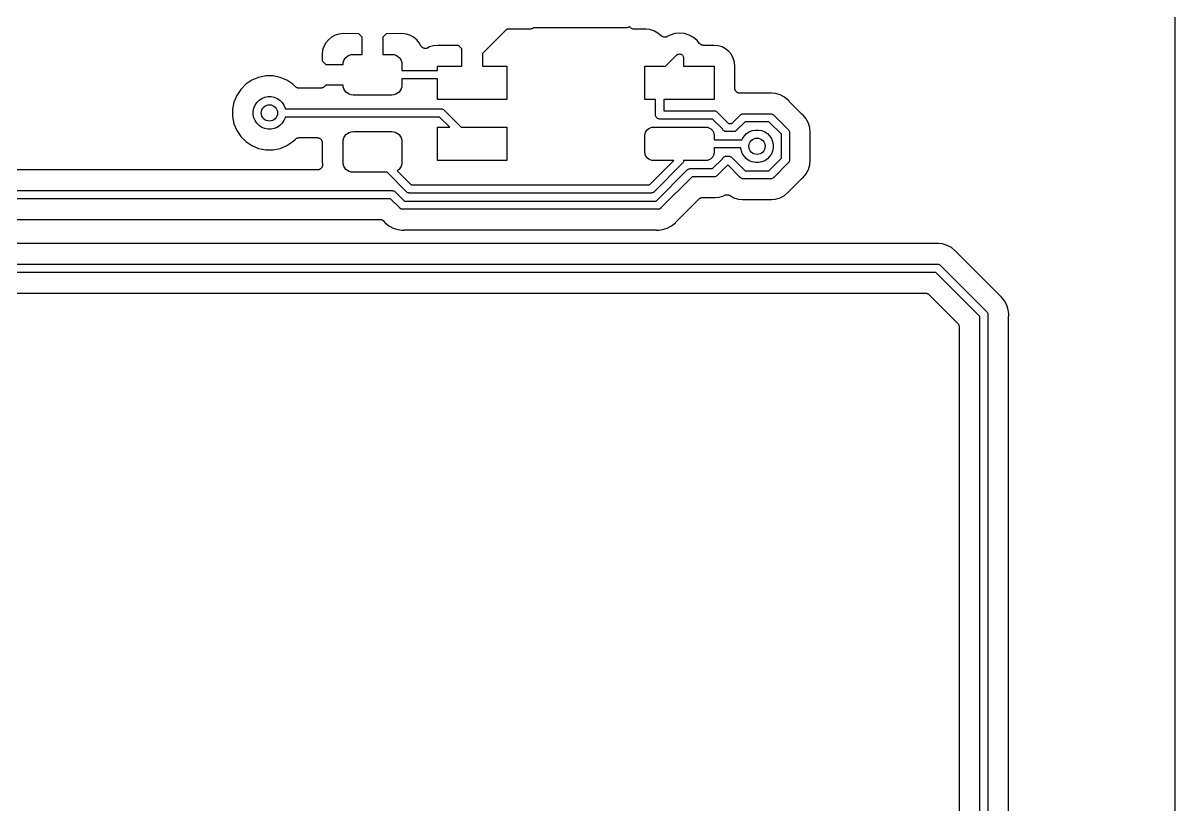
# Model space of a CAD drawing. Extents: x 2.15 to 10.02, y -5.18 to -1.32.
# Drawn here: x 8.903 to 10.018, y -2.747 to -1.99 of the extents above; entities that cross this region are included whole.
import ezdxf

# ---------------------------------------------------------------- set-up
doc = ezdxf.new("R2010")
doc.units = 0
doc.header["$MEASUREMENT"] = 0
doc.layers.add('BLACK', color=7, linetype='CONTINUOUS')

msp = doc.modelspace()

# ---------------------------------------------------------------- linework, layer by layer
at = {"layer": 'BLACK', "linetype": 'CONTINUOUS'}
for p, q in [((10.0184, -1.52349), (10.0184, -4.97651)), ((9.37153, -1.99565), (9.34799, -2.01919)), ((9.37231, -1.99572), (9.37153, -1.99565)), ((9.37252, -1.99572), (9.37231, -1.99572)), ((9.37273, -1.99575), (9.37252, -1.99572)), ((9.3728, -1.99575), (9.37273, -1.99575)), ((9.39381, -1.99575), (9.3728, -1.99575)), ((9.39429, -1.9957), (9.39381, -1.99575)), ((9.39477, -1.99566), (9.39429, -1.9957)), ((9.39478, -1.99565), (9.39477, -1.99565)), ((9.39477, -1.99565), (9.39477, -1.99566)), ((9.39524, -1.99551), (9.39478, -1.99565)), ((9.3957, -1.99538), (9.39524, -1.99551)), ((9.39571, -1.99537), (9.3957, -1.99538)), ((9.39572, -1.99537), (9.39571, -1.99537)), ((9.39614, -1.99514), (9.39572, -1.99537)), ((9.39657, -1.99492), (9.39614, -1.99514)), ((9.39658, -1.99491), (9.39657, -1.99492)), ((9.39657, -1.99492), (9.39657, -1.99492)), ((9.39696, -1.9946), (9.39658, -1.99491)), ((9.39732, -1.99431), (9.39696, -1.9946)), ((9.39733, -1.9943), (9.39732, -1.99431)), ((9.39737, -1.99425), (9.39733, -1.9943)), ((9.39733, -1.9943), (9.39733, -1.9943)), ((9.48745, -1.99425), (9.39737, -1.99425)), ((9.48764, -1.99427), (9.48745, -1.99425)), ((9.48783, -1.99425), (9.48764, -1.99427)), ((9.48841, -1.99419), (9.48783, -1.99425)), ((9.48783, -1.99425), (9.48783, -1.99425)), ((9.48915, -1.99397), (9.48841, -1.99419)), ((9.48984, -1.9936), (9.48915, -1.99397)), ((9.49041, -1.99314), (9.48984, -1.9936)), ((9.49059, -1.99349), (9.49041, -1.99314)), ((9.4906, -1.9935), (9.49059, -1.99349)), ((9.49059, -1.99349), (9.49059, -1.99349)), ((9.4909, -1.99387), (9.4906, -1.9935)), ((9.4912, -1.99425), (9.4909, -1.99387)), ((9.49121, -1.99425), (9.4912, -1.99425)), ((9.49121, -1.99426), (9.49121, -1.99425)), ((9.49157, -1.99456), (9.49121, -1.99426)), ((9.49195, -1.99487), (9.49157, -1.99456)), ((9.49195, -1.99488), (9.49195, -1.99487)), ((9.49196, -1.99488), (9.49195, -1.99488)), ((9.49238, -1.99511), (9.49196, -1.99488)), ((9.4928, -1.99534), (9.49238, -1.99511)), ((9.49281, -1.99535), (9.4928, -1.99534)), ((9.49327, -1.99549), (9.49281, -1.99535)), ((9.49281, -1.99535), (9.49281, -1.99535)), ((9.49373, -1.99564), (9.49327, -1.99549)), ((9.49374, -1.99564), (9.49373, -1.99564)), ((9.49375, -1.99564), (9.49374, -1.99564)), ((9.49422, -1.99569), (9.49375, -1.99564)), ((9.4947, -1.99575), (9.49422, -1.99569)), ((9.49471, -1.99575), (9.4947, -1.99575)), ((9.49472, -1.99575), (9.49471, -1.99575)), ((9.49477, -1.99575), (9.49472, -1.99575)), ((9.49472, -1.99575), (9.49472, -1.99575)), ((9.50397, -1.99575), (9.49477, -1.99575)), ((9.50418, -1.99573), (9.50397, -1.99575)), ((9.50439, -1.99573), (9.50418, -1.99573)), ((9.50446, -1.99572), (9.50439, -1.99573)), ((9.50531, -1.99564), (9.50446, -1.99572)), ((9.50617, -1.99572), (9.50531, -1.99564)), ((9.5097, -1.99607), (9.50617, -1.99572)), ((9.51391, -1.99735), (9.5097, -1.99607)), ((9.19878, -2.00587), (9.19628, -2.00891)), ((9.20183, -2.00337), (9.19878, -2.00587)), ((9.2053, -2.00151), (9.20183, -2.00337)), ((9.20907, -2.00037), (9.2053, -2.00151)), ((9.21322, -1.99996), (9.20907, -2.00037)), ((9.2282, -2.00006), (9.21322, -1.99996)), ((9.23154, -2.0034), (9.2282, -2.00006)), ((9.23154, -2.02008), (9.23154, -2.0034)), ((9.25487, -2.00006), (9.25154, -2.0034)), ((9.25154, -2.0034), (9.25154, -2.02008)), ((9.26985, -1.99996), (9.25487, -2.00006)), ((9.274, -2.00037), (9.26985, -1.99996)), ((9.27777, -2.00151), (9.274, -2.00037)), ((9.28124, -2.00337), (9.27777, -2.00151)), ((9.28429, -2.00587), (9.28124, -2.00337)), ((9.28679, -2.00891), (9.28429, -2.00587)), ((9.5178, -1.99943), (9.51391, -1.99735)), ((9.52132, -2.00231), (9.5178, -1.99943)), ((9.5217, -2.00257), (9.52132, -2.00231)), ((9.52209, -2.00284), (9.5217, -2.00257)), ((9.52211, -2.00284), (9.52209, -2.00284)), ((9.52213, -2.00286), (9.52211, -2.00284)), ((9.52256, -2.00304), (9.52213, -2.00286)), ((9.52299, -2.00322), (9.52256, -2.00304)), ((9.52301, -2.00322), (9.52299, -2.00322)), ((9.52303, -2.00323), (9.52301, -2.00322)), ((9.52349, -2.00332), (9.52303, -2.00323)), ((9.52394, -2.00342), (9.52349, -2.00332)), ((9.52396, -2.00342), (9.52394, -2.00342)), ((9.52399, -2.00342), (9.52396, -2.00342)), ((9.52445, -2.00343), (9.52399, -2.00342)), ((9.52492, -2.00343), (9.52445, -2.00343)), ((9.52494, -2.00343), (9.52492, -2.00343)), ((9.52496, -2.00343), (9.52494, -2.00343)), ((9.52542, -2.00334), (9.52496, -2.00343)), ((9.52588, -2.00325), (9.52542, -2.00334)), ((9.5259, -2.00324), (9.52588, -2.00325)), ((9.52592, -2.00324), (9.5259, -2.00324)), ((9.52635, -2.00306), (9.52592, -2.00324)), ((9.52678, -2.00289), (9.52635, -2.00306)), ((9.52682, -2.00287), (9.52678, -2.00289)), ((9.52685, -2.00286), (9.52682, -2.00287)), ((9.52682, -2.00287), (9.52682, -2.00287)), ((9.52682, -2.00287), (9.52682, -2.00287)), ((9.52957, -2.0014), (9.52685, -2.00286)), ((9.53409, -2.00003), (9.52957, -2.0014)), ((9.53878, -1.99957), (9.53409, -2.00003)), ((9.54347, -2.00003), (9.53878, -1.99957)), ((9.54798, -2.0014), (9.54347, -2.00003)), ((9.55214, -2.00362), (9.54798, -2.0014)), ((9.55579, -2.00661), (9.55214, -2.00362)), ((9.55819, -2.00955), (9.55579, -2.00661)), ((9.19328, -2.01616), (9.19287, -2.02029)), ((9.19443, -2.01239), (9.19328, -2.01616)), ((9.19628, -2.00891), (9.19443, -2.01239)), ((9.28833, -2.0118), (9.28679, -2.00891)), ((9.2886, -2.0122), (9.28833, -2.0118)), ((9.28885, -2.01259), (9.2886, -2.0122)), ((9.28887, -2.0126), (9.28885, -2.01259)), ((9.28888, -2.01262), (9.28887, -2.0126)), ((9.28921, -2.01295), (9.28888, -2.01262)), ((9.28954, -2.01328), (9.28921, -2.01295)), ((9.28955, -2.01329), (9.28954, -2.01328)), ((9.28956, -2.01331), (9.28955, -2.01329)), ((9.28996, -2.01357), (9.28956, -2.01331)), ((9.29034, -2.01383), (9.28996, -2.01357)), ((9.29036, -2.01384), (9.29034, -2.01383)), ((9.29037, -2.01385), (9.29036, -2.01384)), ((9.29081, -2.01403), (9.29037, -2.01385)), ((9.29124, -2.01422), (9.29081, -2.01403)), ((9.29126, -2.01422), (9.29124, -2.01422)), ((9.29128, -2.01423), (9.29126, -2.01422)), ((9.29173, -2.01432), (9.29128, -2.01423)), ((9.2922, -2.01442), (9.29173, -2.01432)), ((9.29221, -2.01442), (9.2922, -2.01442)), ((9.29223, -2.01442), (9.29221, -2.01442)), ((9.2927, -2.01442), (9.29223, -2.01442)), ((9.29317, -2.01443), (9.2927, -2.01442)), ((9.29319, -2.01443), (9.29317, -2.01443)), ((9.29321, -2.01443), (9.29319, -2.01443)), ((9.29367, -2.01434), (9.29321, -2.01443)), ((9.29413, -2.01425), (9.29367, -2.01434)), ((9.29415, -2.01424), (9.29413, -2.01425)), ((9.29417, -2.01424), (9.29415, -2.01424)), ((9.2946, -2.01406), (9.29417, -2.01424)), ((9.29504, -2.01389), (9.2946, -2.01406)), ((9.29507, -2.01387), (9.29504, -2.01389)), ((9.2951, -2.01386), (9.29507, -2.01387)), ((9.29507, -2.01387), (9.29507, -2.01387)), ((9.29507, -2.01387), (9.29507, -2.01387)), ((9.29684, -2.01293), (9.2951, -2.01386)), ((9.30061, -2.01179), (9.29684, -2.01293)), ((9.30476, -2.01138), (9.30061, -2.01179)), ((9.32466, -2.01148), (9.30476, -2.01138)), ((9.32799, -2.01482), (9.32466, -2.01148)), ((9.32799, -2.0315), (9.32799, -2.01482)), ((9.55835, -2.0097), (9.55819, -2.00955)), ((9.55849, -2.00987), (9.55835, -2.0097)), ((9.55869, -2.01005), (9.55849, -2.00987)), ((9.55888, -2.01024), (9.55869, -2.01005)), ((9.55907, -2.01036), (9.55888, -2.01024)), ((9.55923, -2.0105), (9.55907, -2.01036)), ((9.55947, -2.01063), (9.55923, -2.0105)), ((9.55969, -2.01078), (9.55947, -2.01063)), ((9.5599, -2.01086), (9.55969, -2.01078)), ((9.56009, -2.01097), (9.5599, -2.01086)), ((9.56035, -2.01105), (9.56009, -2.01097)), ((9.5606, -2.01116), (9.56035, -2.01105)), ((9.56081, -2.0112), (9.5606, -2.01116)), ((9.56102, -2.01127), (9.56081, -2.0112)), ((9.56129, -2.0113), (9.56102, -2.01127)), ((9.56155, -2.01135), (9.56129, -2.0113)), ((9.56177, -2.01135), (9.56155, -2.01135)), ((9.56199, -2.01137), (9.56177, -2.01135)), ((9.56206, -2.01138), (9.56199, -2.01137)), ((9.572, -2.01138), (9.56206, -2.01138)), ((9.57616, -2.01179), (9.572, -2.01138)), ((9.57993, -2.01293), (9.57616, -2.01179)), ((9.58341, -2.01479), (9.57993, -2.01293)), ((9.58645, -2.01729), (9.58341, -2.01479)), ((9.58895, -2.02033), (9.58645, -2.01729)), ((9.19287, -2.02029), (9.19296, -2.02641)), ((9.19296, -2.02641), (9.19631, -2.02976)), ((9.21301, -2.02976), (9.21318, -2.028)), ((9.21318, -2.028), (9.21374, -2.02615)), ((9.21374, -2.02615), (9.21465, -2.02445)), ((9.21465, -2.02445), (9.21587, -2.02296)), ((9.21587, -2.02296), (9.21737, -2.02174)), ((9.21737, -2.02174), (9.21907, -2.02083)), ((9.21907, -2.02083), (9.22091, -2.02027)), ((9.22091, -2.02027), (9.22283, -2.02008)), ((9.22283, -2.02008), (9.23154, -2.02008)), ((9.25154, -2.02008), (9.26024, -2.02008)), ((9.26024, -2.02008), (9.26216, -2.02027)), ((9.26216, -2.02027), (9.264, -2.02083)), ((9.264, -2.02083), (9.2657, -2.02174)), ((9.2657, -2.02174), (9.2672, -2.02296)), ((9.2672, -2.02296), (9.26842, -2.02445)), ((9.26842, -2.02445), (9.26933, -2.02615)), ((9.26933, -2.02615), (9.26989, -2.028)), ((9.26989, -2.028), (9.27008, -2.02992)), ((9.34799, -2.01919), (9.34799, -2.0315)), ((9.52534, -2.0315), (9.53586, -2.02097)), ((9.53586, -2.02097), (9.53598, -2.02082)), ((9.53598, -2.02082), (9.53613, -2.0207)), ((9.53613, -2.0207), (9.53658, -2.02033)), ((9.53613, -2.0207), (9.53613, -2.0207)), ((9.53658, -2.02033), (9.53727, -2.01997)), ((9.53727, -2.01997), (9.53801, -2.01974)), ((9.53801, -2.01974), (9.53878, -2.01967)), ((9.53878, -2.01967), (9.53955, -2.01974)), ((9.53955, -2.01974), (9.54016, -2.01993)), ((9.54016, -2.01993), (9.54029, -2.01997)), ((9.54029, -2.01997), (9.54098, -2.02033)), ((9.54098, -2.02033), (9.54158, -2.02082)), ((9.54158, -2.02082), (9.54207, -2.02142)), ((9.54207, -2.02142), (9.54237, -2.02199)), ((9.54237, -2.02199), (9.54243, -2.02211)), ((9.54243, -2.02211), (9.54266, -2.02285)), ((9.54266, -2.02285), (9.54274, -2.02362)), ((9.54274, -2.02362), (9.54272, -2.02382)), ((9.54272, -2.02382), (9.54272, -2.0315)), ((9.59081, -2.02381), (9.58895, -2.02033)), ((9.59195, -2.02758), (9.59081, -2.02381)), ((9.59237, -2.03174), (9.59195, -2.02758)), ((9.19631, -2.02976), (9.21301, -2.02976)), ((9.27008, -2.02992), (9.27008, -2.03583)), ((9.27008, -2.03583), (9.30453, -2.03583)), ((9.30453, -2.03583), (9.30453, -2.0315)), ((9.30453, -2.0315), (9.32799, -2.0315)), ((9.34799, -2.0315), (9.37146, -2.0315)), ((9.37146, -2.0315), (9.37146, -2.06378)), ((9.50531, -2.06378), (9.50531, -2.0315)), ((9.50531, -2.0315), (9.52534, -2.0315)), ((9.54272, -2.0315), (9.57224, -2.0315)), ((9.57224, -2.0315), (9.57224, -2.06378)), ((9.59237, -2.05273), (9.59237, -2.03174)), ((9.11894, -2.049), (9.11397, -2.05398)), ((9.1248, -2.04509), (9.11894, -2.049)), ((9.13131, -2.0424), (9.1248, -2.04509)), ((9.13821, -2.04102), (9.13131, -2.0424)), ((9.14525, -2.04102), (9.13821, -2.04102)), ((9.15216, -2.0424), (9.14525, -2.04102)), ((9.15867, -2.04509), (9.15216, -2.0424)), ((9.16452, -2.049), (9.15867, -2.04509)), ((9.16689, -2.05137), (9.16452, -2.049)), ((9.16724, -2.05166), (9.16689, -2.05137)), ((9.1676, -2.05196), (9.16724, -2.05166)), ((9.1943, -2.05171), (9.19394, -2.052)), ((9.19466, -2.05142), (9.1943, -2.05171)), ((9.19469, -2.05138), (9.19466, -2.05142)), ((9.19471, -2.05137), (9.19469, -2.05138)), ((9.19469, -2.05138), (9.19469, -2.05138)), ((9.19469, -2.05138), (9.19469, -2.05138)), ((9.19631, -2.04976), (9.19471, -2.05137)), ((9.21301, -2.04976), (9.19631, -2.04976)), ((9.21318, -2.05153), (9.21301, -2.04976)), ((9.21374, -2.05337), (9.21318, -2.05153)), ((9.26989, -2.05153), (9.26933, -2.05337)), ((9.27008, -2.04961), (9.26989, -2.05153)), ((9.30453, -2.0437), (9.27008, -2.0437)), ((9.27008, -2.0437), (9.27008, -2.04961)), ((9.30453, -2.06378), (9.30453, -2.0437)), ((9.11005, -2.05984), (9.10736, -2.06634)), ((9.11397, -2.05398), (9.11005, -2.05984)), ((9.13169, -2.06454), (9.13427, -2.06282)), ((9.13427, -2.06282), (9.13714, -2.06163)), ((9.13714, -2.06163), (9.14018, -2.06102)), ((9.14018, -2.06102), (9.14328, -2.06102)), ((9.14328, -2.06102), (9.14633, -2.06163)), ((9.14633, -2.06163), (9.14919, -2.06282)), ((9.14919, -2.06282), (9.15177, -2.06454)), ((9.16762, -2.05197), (9.1676, -2.05196)), ((9.16764, -2.05199), (9.16762, -2.05197)), ((9.16805, -2.05221), (9.16764, -2.05199)), ((9.16845, -2.05243), (9.16805, -2.05221)), ((9.16848, -2.05244), (9.16845, -2.05243)), ((9.1685, -2.05245), (9.16848, -2.05244)), ((9.16894, -2.05259), (9.1685, -2.05245)), ((9.16938, -2.05273), (9.16894, -2.05259)), ((9.16941, -2.05273), (9.16938, -2.05273)), ((9.16943, -2.05274), (9.16941, -2.05273)), ((9.16989, -2.05278), (9.16943, -2.05274)), ((9.17035, -2.05283), (9.16989, -2.05278)), ((9.1704, -2.05283), (9.17035, -2.05283)), ((9.17041, -2.05283), (9.1704, -2.05283)), ((9.1704, -2.05283), (9.1704, -2.05283)), ((9.17042, -2.05283), (9.17041, -2.05283)), ((9.19117, -2.05283), (9.17042, -2.05283)), ((9.19163, -2.05279), (9.19117, -2.05283)), ((9.19209, -2.05275), (9.19163, -2.05279)), ((9.19212, -2.05274), (9.19209, -2.05275)), ((9.19214, -2.05274), (9.19212, -2.05274)), ((9.19258, -2.05261), (9.19214, -2.05274)), ((9.19303, -2.05248), (9.19258, -2.05261)), ((9.19305, -2.05246), (9.19303, -2.05248)), ((9.19308, -2.05246), (9.19305, -2.05246)), ((9.19348, -2.05224), (9.19308, -2.05246)), ((9.19389, -2.05203), (9.19348, -2.05224)), ((9.19391, -2.05201), (9.19389, -2.05203)), ((9.19394, -2.052), (9.19391, -2.05201)), ((9.21465, -2.05507), (9.21374, -2.05337)), ((9.21587, -2.05657), (9.21465, -2.05507)), ((9.21737, -2.05779), (9.21587, -2.05657)), ((9.21907, -2.0587), (9.21737, -2.05779)), ((9.22091, -2.05926), (9.21907, -2.0587)), ((9.22283, -2.05945), (9.22091, -2.05926)), ((9.26024, -2.05945), (9.22283, -2.05945)), ((9.26216, -2.05926), (9.26024, -2.05945)), ((9.264, -2.0587), (9.26216, -2.05926)), ((9.2657, -2.05779), (9.264, -2.0587)), ((9.2672, -2.05657), (9.2657, -2.05779)), ((9.26842, -2.05507), (9.2672, -2.05657)), ((9.26933, -2.05337), (9.26842, -2.05507)), ((9.59239, -2.05296), (9.59237, -2.05273)), ((9.59239, -2.05319), (9.59239, -2.05296)), ((9.59243, -2.05344), (9.59239, -2.05319)), ((9.59246, -2.0537), (9.59243, -2.05344)), ((9.59253, -2.05392), (9.59246, -2.0537)), ((9.59257, -2.05415), (9.59253, -2.05392)), ((9.59267, -2.05439), (9.59257, -2.05415)), ((9.59274, -2.05464), (9.59267, -2.05439)), ((9.59285, -2.05484), (9.59274, -2.05464)), ((9.59294, -2.05505), (9.59285, -2.05484)), ((9.59308, -2.05527), (9.59294, -2.05505)), ((9.5932, -2.0555), (9.59308, -2.05527)), ((9.59334, -2.05568), (9.5932, -2.0555)), ((9.59347, -2.05587), (9.59334, -2.05568)), ((9.59365, -2.05605), (9.59347, -2.05587)), ((9.59382, -2.05626), (9.59365, -2.05605)), ((9.59399, -2.0564), (9.59382, -2.05626)), ((9.59415, -2.05656), (9.59399, -2.0564)), ((9.59437, -2.05671), (9.59415, -2.05656)), ((9.59457, -2.05688), (9.59437, -2.05671)), ((9.59477, -2.05699), (9.59457, -2.05688)), ((9.59496, -2.05712), (9.59477, -2.05699)), ((9.5952, -2.05722), (9.59496, -2.05712)), ((9.59543, -2.05734), (9.5952, -2.05722)), ((9.59565, -2.05741), (9.59543, -2.05734)), ((9.59586, -2.0575), (9.59565, -2.05741)), ((9.59611, -2.05755), (9.59586, -2.0575)), ((9.59636, -2.05763), (9.59611, -2.05755)), ((9.59659, -2.05765), (9.59636, -2.05763)), ((9.59681, -2.0577), (9.59659, -2.05765)), ((9.59707, -2.05771), (9.59681, -2.0577)), ((9.59733, -2.05773), (9.59707, -2.05771)), ((9.59756, -2.05771), (9.59733, -2.05773)), ((9.59779, -2.05772), (9.59756, -2.05771)), ((9.59786, -2.05771), (9.59779, -2.05772)), ((9.59962, -2.05753), (9.59786, -2.05771)), ((9.60055, -2.05744), (9.59962, -2.05753)), ((9.59962, -2.05753), (9.59962, -2.05753)), ((9.60148, -2.05753), (9.60055, -2.05744)), ((9.60169, -2.05754), (9.60148, -2.05753)), ((9.6019, -2.05756), (9.60169, -2.05754)), ((9.60197, -2.05756), (9.6019, -2.05756)), ((9.62559, -2.05756), (9.60197, -2.05756)), ((9.6258, -2.05754), (9.62559, -2.05756)), ((9.62601, -2.05754), (9.6258, -2.05754)), ((9.62608, -2.05753), (9.62601, -2.05754)), ((9.62701, -2.05744), (9.62608, -2.05753)), ((9.62794, -2.05753), (9.62701, -2.05744)), ((9.6317, -2.05791), (9.62794, -2.05753)), ((9.62794, -2.05753), (9.62794, -2.05753)), ((9.63621, -2.05927), (9.6317, -2.05791)), ((9.64037, -2.0615), (9.63621, -2.05927)), ((9.64402, -2.06449), (9.64037, -2.0615)), ((9.10736, -2.06634), (9.10598, -2.07325)), ((9.10598, -2.07325), (9.10598, -2.08029)), ((9.12598, -2.07522), (9.12659, -2.07218)), ((9.12659, -2.07218), (9.12778, -2.06931)), ((9.12778, -2.06931), (9.1295, -2.06673)), ((9.1295, -2.06673), (9.13169, -2.06454)), ((9.15177, -2.06454), (9.15396, -2.06673)), ((9.15396, -2.06673), (9.15569, -2.06931)), ((9.15569, -2.06931), (9.15688, -2.07218)), ((9.15688, -2.07218), (9.15701, -2.07283)), ((9.15701, -2.07283), (9.30788, -2.07283)), ((9.37146, -2.06378), (9.30453, -2.06378)), ((9.30788, -2.07283), (9.30807, -2.07282)), ((9.30807, -2.07282), (9.30826, -2.07283)), ((9.30826, -2.07283), (9.30826, -2.07283)), ((9.30826, -2.07283), (9.30884, -2.07289)), ((9.30884, -2.07289), (9.30958, -2.07312)), ((9.30958, -2.07312), (9.31027, -2.07348)), ((9.31027, -2.07348), (9.31087, -2.07397)), ((9.31087, -2.07397), (9.31099, -2.07412)), ((9.31099, -2.07412), (9.32742, -2.09055)), ((9.51555, -2.06378), (9.50531, -2.06378)), ((9.51555, -2.07855), (9.51555, -2.06378)), ((9.57224, -2.06378), (9.52343, -2.06378)), ((9.52343, -2.06378), (9.52343, -2.0748)), ((9.64461, -2.06521), (9.64402, -2.06449)), ((9.64476, -2.06536), (9.64461, -2.06521)), ((9.64489, -2.06553), (9.64476, -2.06536)), ((9.64494, -2.06558), (9.64489, -2.06553)), ((9.65726, -2.0779), (9.64494, -2.06558)), ((9.10598, -2.08029), (9.10736, -2.0872)), ((9.12598, -2.07832), (9.12598, -2.07522)), ((9.12659, -2.08137), (9.12598, -2.07832)), ((9.12778, -2.08423), (9.12659, -2.08137)), ((9.1295, -2.08681), (9.12778, -2.08423)), ((9.15569, -2.08423), (9.15396, -2.08681)), ((9.15688, -2.08137), (9.15569, -2.08423)), ((9.15701, -2.08071), (9.15688, -2.08137)), ((9.30644, -2.08071), (9.15701, -2.08071)), ((9.31628, -2.09055), (9.30644, -2.08071)), ((9.51553, -2.07874), (9.51555, -2.07855)), ((9.51561, -2.07951), (9.51553, -2.07874)), ((9.51583, -2.08025), (9.51561, -2.07951)), ((9.5162, -2.08094), (9.51583, -2.08025)), ((9.51669, -2.08154), (9.5162, -2.08094)), ((9.51729, -2.08203), (9.51669, -2.08154)), ((9.51797, -2.08239), (9.51729, -2.08203)), ((9.51872, -2.08262), (9.51797, -2.08239)), ((9.5193, -2.08268), (9.51872, -2.08262)), ((9.51949, -2.0827), (9.5193, -2.08268)), ((9.51968, -2.08268), (9.51949, -2.0827)), ((9.57078, -2.08268), (9.51968, -2.08268)), ((9.52343, -2.0748), (9.57222, -2.0748)), ((9.58033, -2.09223), (9.57078, -2.08268)), ((9.57222, -2.0748), (9.57241, -2.07478)), ((9.57241, -2.07478), (9.5726, -2.0748)), ((9.5726, -2.0748), (9.5726, -2.0748)), ((9.5726, -2.0748), (9.57318, -2.07486)), ((9.57318, -2.07486), (9.57392, -2.07508)), ((9.57392, -2.07508), (9.57461, -2.07545)), ((9.57461, -2.07545), (9.57521, -2.07594)), ((9.57521, -2.07594), (9.57533, -2.07609)), ((9.57533, -2.07609), (9.58624, -2.08701)), ((9.58947, -2.08701), (9.59763, -2.07885)), ((9.59763, -2.07885), (9.59775, -2.0787)), ((9.59775, -2.0787), (9.59835, -2.07821)), ((9.59835, -2.07821), (9.59904, -2.07784)), ((9.59904, -2.07784), (9.59922, -2.07779)), ((9.59922, -2.07779), (9.59978, -2.07762)), ((9.59978, -2.07762), (9.60055, -2.07754)), ((9.60055, -2.07754), (9.60074, -2.07756)), ((9.60074, -2.07756), (9.62682, -2.07756)), ((9.62682, -2.07756), (9.62701, -2.07754)), ((9.62701, -2.07754), (9.6272, -2.07756)), ((9.6272, -2.07756), (9.6272, -2.07756)), ((9.6272, -2.07756), (9.62778, -2.07762)), ((9.62778, -2.07762), (9.62852, -2.07784)), ((9.62852, -2.07784), (9.62921, -2.07821)), ((9.62921, -2.07821), (9.62981, -2.0787)), ((9.62981, -2.0787), (9.62993, -2.07885)), ((9.62993, -2.07885), (9.64399, -2.09291)), ((9.65742, -2.07803), (9.65726, -2.0779)), ((9.65757, -2.07818), (9.65742, -2.07803)), ((9.65762, -2.07823), (9.65757, -2.07818)), ((9.65835, -2.07882), (9.65762, -2.07823)), ((9.66134, -2.08246), (9.65835, -2.07882)), ((9.66211, -2.0839), (9.66134, -2.08246)), ((9.66356, -2.08662), (9.66211, -2.0839)), ((9.66211, -2.0839), (9.66211, -2.0839)), ((9.10736, -2.0872), (9.11005, -2.0937)), ((9.11005, -2.0937), (9.11397, -2.09956)), ((9.13169, -2.089), (9.1295, -2.08681)), ((9.13427, -2.09073), (9.13169, -2.089)), ((9.13714, -2.09191), (9.13427, -2.09073)), ((9.14018, -2.09252), (9.13714, -2.09191)), ((9.14328, -2.09252), (9.14018, -2.09252)), ((9.14633, -2.09191), (9.14328, -2.09252)), ((9.14919, -2.09073), (9.14633, -2.09191)), ((9.15177, -2.089), (9.14919, -2.09073)), ((9.15396, -2.08681), (9.15177, -2.089)), ((9.21587, -2.09776), (9.21737, -2.09654)), ((9.21737, -2.09654), (9.21907, -2.09563)), ((9.21907, -2.09563), (9.22091, -2.09507)), ((9.22091, -2.09507), (9.22283, -2.09488)), ((9.22283, -2.09488), (9.26024, -2.09488)), ((9.26024, -2.09488), (9.26216, -2.09507)), ((9.26216, -2.09507), (9.264, -2.09563)), ((9.264, -2.09563), (9.2657, -2.09654)), ((9.2657, -2.09654), (9.2672, -2.09776)), ((9.30453, -2.12283), (9.30453, -2.09055)), ((9.30453, -2.09055), (9.31628, -2.09055)), ((9.32742, -2.09055), (9.37146, -2.09055)), ((9.37146, -2.09055), (9.37146, -2.12283)), ((9.50547, -2.09705), (9.50593, -2.09553)), ((9.50593, -2.09553), (9.50668, -2.09414)), ((9.50668, -2.09414), (9.50768, -2.09292)), ((9.50768, -2.09292), (9.5089, -2.09191)), ((9.5089, -2.09191), (9.5103, -2.09117)), ((9.5103, -2.09117), (9.51181, -2.09071)), ((9.51181, -2.09071), (9.51339, -2.09055)), ((9.51339, -2.09055), (9.56417, -2.09055)), ((9.56417, -2.09055), (9.56575, -2.09071)), ((9.56575, -2.09071), (9.56726, -2.09117)), ((9.56726, -2.09117), (9.56866, -2.09191)), ((9.56866, -2.09191), (9.56988, -2.09292)), ((9.56988, -2.09292), (9.57088, -2.09414)), ((9.57088, -2.09414), (9.57163, -2.09553)), ((9.57163, -2.09553), (9.57209, -2.09705)), ((9.5804, -2.09246), (9.58033, -2.09223)), ((9.58077, -2.09314), (9.5804, -2.09246)), ((9.58126, -2.09374), (9.58077, -2.09314)), ((9.58186, -2.09423), (9.58126, -2.09374)), ((9.58254, -2.0946), (9.58186, -2.09423)), ((9.58328, -2.09482), (9.58254, -2.0946)), ((9.58386, -2.09488), (9.58328, -2.09482)), ((9.58406, -2.0949), (9.58386, -2.09488)), ((9.58425, -2.09488), (9.58406, -2.0949)), ((9.59091, -2.09488), (9.58425, -2.09488)), ((9.58624, -2.08701), (9.58947, -2.08701)), ((9.5911, -2.0949), (9.59091, -2.09488)), ((9.5913, -2.09488), (9.5911, -2.0949)), ((9.59187, -2.09482), (9.5913, -2.09488)), ((9.5913, -2.09488), (9.5913, -2.09488)), ((9.59262, -2.0946), (9.59187, -2.09482)), ((9.5933, -2.09423), (9.59262, -2.0946)), ((9.5939, -2.09374), (9.5933, -2.09423)), ((9.59402, -2.09359), (9.5939, -2.09374)), ((9.60218, -2.08543), (9.59402, -2.09359)), ((9.62538, -2.08543), (9.60218, -2.08543)), ((9.60374, -2.09682), (9.60632, -2.0951)), ((9.60632, -2.0951), (9.60919, -2.09391)), ((9.60919, -2.09391), (9.61223, -2.09331)), ((9.61223, -2.09331), (9.61533, -2.09331)), ((9.61533, -2.09331), (9.61837, -2.09391)), ((9.61837, -2.09391), (9.62124, -2.0951)), ((9.62124, -2.0951), (9.62382, -2.09682)), ((9.6374, -2.09746), (9.62538, -2.08543)), ((9.64399, -2.09291), (9.64414, -2.09303)), ((9.64414, -2.09303), (9.64463, -2.09363)), ((9.64463, -2.09363), (9.6449, -2.09414)), ((9.6449, -2.09414), (9.64499, -2.09431)), ((9.64499, -2.09431), (9.64522, -2.09505)), ((9.64522, -2.09505), (9.64522, -2.09505)), ((9.64522, -2.09505), (9.64528, -2.09563)), ((9.64528, -2.09563), (9.64528, -2.09563)), ((9.64528, -2.09563), (9.64529, -2.09583)), ((9.64529, -2.09583), (9.64528, -2.09602)), ((9.64528, -2.09602), (9.64528, -2.12209)), ((9.66493, -2.09113), (9.66356, -2.08662)), ((9.66539, -2.09583), (9.66493, -2.09113)), ((9.6653, -2.09676), (9.66539, -2.09583)), ((9.11397, -2.09956), (9.11894, -2.10454)), ((9.11894, -2.10454), (9.1248, -2.10845)), ((9.15867, -2.10845), (9.16452, -2.10454)), ((9.16452, -2.10454), (9.16689, -2.10217)), ((9.16689, -2.10217), (9.1669, -2.10216)), ((9.1669, -2.10216), (9.16694, -2.10212)), ((9.1669, -2.10216), (9.1669, -2.10216)), ((9.1669, -2.10216), (9.1669, -2.10216)), ((9.16694, -2.10212), (9.1673, -2.10184)), ((9.1673, -2.10184), (9.16765, -2.10154)), ((9.16765, -2.10154), (9.16768, -2.10153)), ((9.16768, -2.10153), (9.1677, -2.10152)), ((9.1677, -2.10152), (9.16811, -2.1013)), ((9.16811, -2.1013), (9.16852, -2.10109)), ((9.16852, -2.10109), (9.16854, -2.10108)), ((9.16854, -2.10108), (9.16856, -2.10107)), ((9.16856, -2.10107), (9.16901, -2.10094)), ((9.16901, -2.10094), (9.16945, -2.1008)), ((9.16945, -2.1008), (9.16948, -2.1008)), ((9.16948, -2.1008), (9.1695, -2.10079)), ((9.1695, -2.10079), (9.16996, -2.10075)), ((9.16996, -2.10075), (9.17042, -2.10071)), ((9.17042, -2.10071), (9.18787, -2.10071)), ((9.18787, -2.10071), (9.1879, -2.10071)), ((9.1879, -2.10071), (9.18791, -2.10071)), ((9.18791, -2.10071), (9.18791, -2.10071)), ((9.18791, -2.10071), (9.18794, -2.10071)), ((9.18794, -2.10071), (9.18841, -2.10076)), ((9.18841, -2.10076), (9.18888, -2.10081)), ((9.18888, -2.10081), (9.18889, -2.10082)), ((9.18889, -2.10082), (9.18891, -2.10082)), ((9.18891, -2.10082), (9.18936, -2.10096)), ((9.18936, -2.10096), (9.18981, -2.1011)), ((9.18981, -2.1011), (9.18982, -2.10111)), ((9.18982, -2.10111), (9.18984, -2.10111)), ((9.18984, -2.10111), (9.19025, -2.10134)), ((9.19025, -2.10134), (9.19067, -2.10156)), ((9.19067, -2.10156), (9.19068, -2.10157)), ((9.19068, -2.10157), (9.1907, -2.10158)), ((9.1907, -2.10158), (9.19106, -2.10188)), ((9.19106, -2.10188), (9.19142, -2.10219)), ((9.19142, -2.10219), (9.19143, -2.1022)), ((9.19143, -2.1022), (9.19144, -2.10221)), ((9.19144, -2.10221), (9.19174, -2.10258)), ((9.19174, -2.10258), (9.19204, -2.10294)), ((9.19204, -2.10294), (9.19204, -2.10296)), ((9.19204, -2.10296), (9.19205, -2.10297)), ((9.19205, -2.10297), (9.19227, -2.10339)), ((9.19227, -2.10339), (9.19249, -2.1038)), ((9.19249, -2.1038), (9.1925, -2.10382)), ((9.1925, -2.10382), (9.19251, -2.10384)), ((9.19251, -2.10384), (9.19264, -2.10429)), ((9.19264, -2.10429), (9.19278, -2.10474)), ((9.19278, -2.10474), (9.19278, -2.10475)), ((9.19278, -2.10475), (9.19278, -2.10477)), ((9.19278, -2.10477), (9.19283, -2.10524)), ((9.19283, -2.10524), (9.19287, -2.10571)), ((9.19287, -2.10571), (9.19287, -2.12416)), ((9.21299, -2.10472), (9.21318, -2.1028)), ((9.21299, -2.12441), (9.21299, -2.10472)), ((9.21318, -2.1028), (9.21374, -2.10096)), ((9.21374, -2.10096), (9.21465, -2.09926)), ((9.21465, -2.09926), (9.21587, -2.09776)), ((9.2672, -2.09776), (9.26842, -2.09926)), ((9.26842, -2.09926), (9.26933, -2.10096)), ((9.26933, -2.10096), (9.26989, -2.1028)), ((9.26989, -2.1028), (9.27008, -2.10472)), ((9.27008, -2.10472), (9.27008, -2.12441)), ((9.50531, -2.09862), (9.50547, -2.09705)), ((9.50531, -2.11476), (9.50531, -2.09862)), ((9.57209, -2.09705), (9.57224, -2.09862)), ((9.57224, -2.09862), (9.57224, -2.10276)), ((9.57224, -2.10276), (9.59934, -2.10276)), ((9.59934, -2.10276), (9.59982, -2.1016)), ((9.59982, -2.1016), (9.60155, -2.09902)), ((9.60155, -2.09902), (9.60374, -2.09682)), ((9.62382, -2.09682), (9.62601, -2.09902)), ((9.62601, -2.09902), (9.62774, -2.1016)), ((9.62774, -2.1016), (9.62892, -2.10446)), ((9.62892, -2.10446), (9.62953, -2.1075)), ((9.62953, -2.1075), (9.62953, -2.11061)), ((9.6374, -2.12065), (9.6374, -2.09746)), ((9.66528, -2.09718), (9.6653, -2.09697)), ((9.66528, -2.09725), (9.66528, -2.09718)), ((9.66528, -2.12086), (9.66528, -2.09725)), ((9.6653, -2.09697), (9.6653, -2.09676)), ((9.1248, -2.10845), (9.13131, -2.11115)), ((9.13131, -2.11115), (9.13821, -2.11252)), ((9.13821, -2.11252), (9.14525, -2.11252)), ((9.14525, -2.11252), (9.15216, -2.11115)), ((9.15216, -2.11115), (9.15867, -2.10845)), ((9.50547, -2.11634), (9.50531, -2.11476)), ((9.50593, -2.11785), (9.50547, -2.11634)), ((9.50668, -2.11925), (9.50593, -2.11785)), ((9.57163, -2.11785), (9.57088, -2.11925)), ((9.57209, -2.11634), (9.57163, -2.11785)), ((9.57224, -2.11476), (9.57209, -2.11634)), ((9.59804, -2.11063), (9.57224, -2.11063)), ((9.57224, -2.11063), (9.57224, -2.11476)), ((9.58186, -2.11915), (9.58254, -2.11879)), ((9.58254, -2.11879), (9.58328, -2.11856)), ((9.58328, -2.11856), (9.58386, -2.1185)), ((9.58386, -2.1185), (9.58406, -2.11849)), ((9.58406, -2.11849), (9.58425, -2.1185)), ((9.58425, -2.1185), (9.58619, -2.1185)), ((9.58619, -2.1185), (9.58638, -2.11849)), ((9.58638, -2.11849), (9.58657, -2.1185)), ((9.58657, -2.1185), (9.58657, -2.1185)), ((9.58657, -2.1185), (9.58715, -2.11856)), ((9.58715, -2.11856), (9.58789, -2.11879)), ((9.58789, -2.11879), (9.58858, -2.11915)), ((9.59864, -2.11365), (9.59804, -2.11063)), ((9.59982, -2.11651), (9.59864, -2.11365)), ((9.60155, -2.11909), (9.59982, -2.11651)), ((9.62774, -2.11651), (9.62601, -2.11909)), ((9.62892, -2.11365), (9.62774, -2.11651)), ((9.62953, -2.11061), (9.62892, -2.11365)), ((9.1921, -2.12997), (9.19195, -2.13018)), ((9.19227, -2.12976), (9.1921, -2.12997)), ((9.19238, -2.12956), (9.19227, -2.12976)), ((9.19251, -2.12938), (9.19238, -2.12956)), ((9.19261, -2.12914), (9.19251, -2.12938)), ((9.19273, -2.12891), (9.19261, -2.12914)), ((9.1928, -2.12869), (9.19273, -2.12891)), ((9.19289, -2.12848), (9.1928, -2.12869)), ((9.19287, -2.12416), (9.1931, -2.12648)), ((9.19294, -2.12822), (9.19289, -2.12848)), ((9.19302, -2.12797), (9.19294, -2.12822)), ((9.19304, -2.12775), (9.19302, -2.12797)), ((9.19309, -2.12752), (9.19304, -2.12775)), ((9.1931, -2.12726), (9.19309, -2.12752)), ((9.1931, -2.12648), (9.19311, -2.12655)), ((9.19311, -2.12655), (9.1931, -2.12678)), ((9.1931, -2.12678), (9.19312, -2.127)), ((9.19312, -2.127), (9.1931, -2.12726)), ((9.21318, -2.12633), (9.21299, -2.12441)), ((9.21374, -2.12818), (9.21318, -2.12633)), ((9.21465, -2.12988), (9.21374, -2.12818)), ((9.21587, -2.13137), (9.21465, -2.12988)), ((9.26842, -2.12988), (9.2672, -2.13137)), ((9.26933, -2.12818), (9.26842, -2.12988)), ((9.26989, -2.12633), (9.26933, -2.12818)), ((9.27008, -2.12441), (9.26989, -2.12633)), ((9.37146, -2.12283), (9.30453, -2.12283)), ((9.50768, -2.12047), (9.50668, -2.11925)), ((9.5089, -2.12147), (9.50768, -2.12047)), ((9.5103, -2.12222), (9.5089, -2.12147)), ((9.50959, -2.14646), (9.53321, -2.12283)), ((9.51181, -2.12268), (9.5103, -2.12222)), ((9.51339, -2.12283), (9.51181, -2.12268)), ((9.53321, -2.12283), (9.51339, -2.12283)), ((9.54143, -2.12575), (9.51414, -2.15304)), ((9.54158, -2.12563), (9.54143, -2.12575)), ((9.54207, -2.12503), (9.54158, -2.12563)), ((9.54243, -2.12435), (9.54207, -2.12503)), ((9.54252, -2.12405), (9.54243, -2.12435)), ((9.54266, -2.12361), (9.54252, -2.12405)), ((9.54268, -2.12342), (9.54266, -2.12361)), ((9.54272, -2.12303), (9.54268, -2.12342)), ((9.54274, -2.12283), (9.54272, -2.12303)), ((9.54272, -2.12303), (9.54272, -2.12303)), ((9.56417, -2.12283), (9.54274, -2.12283)), ((9.56575, -2.12268), (9.56417, -2.12283)), ((9.56726, -2.12222), (9.56575, -2.12268)), ((9.56866, -2.12147), (9.56726, -2.12222)), ((9.56988, -2.12047), (9.56866, -2.12147)), ((9.57088, -2.11925), (9.56988, -2.12047)), ((9.57078, -2.13071), (9.58033, -2.12116)), ((9.5855, -2.12713), (9.57533, -2.13729)), ((9.58033, -2.12116), (9.5804, -2.12093)), ((9.5804, -2.12093), (9.58077, -2.12024)), ((9.58077, -2.12024), (9.58126, -2.11964)), ((9.58126, -2.11964), (9.58186, -2.11915)), ((9.59763, -2.13926), (9.5855, -2.12713)), ((9.58858, -2.11915), (9.58918, -2.11964)), ((9.58918, -2.11964), (9.5893, -2.11979)), ((9.5893, -2.11979), (9.60218, -2.13268)), ((9.60374, -2.12129), (9.60155, -2.11909)), ((9.60632, -2.12301), (9.60374, -2.12129)), ((9.60919, -2.1242), (9.60632, -2.12301)), ((9.61223, -2.1248), (9.60919, -2.1242)), ((9.61533, -2.1248), (9.61223, -2.1248)), ((9.61837, -2.1242), (9.61533, -2.1248)), ((9.62124, -2.12301), (9.61837, -2.1242)), ((9.62382, -2.12129), (9.62124, -2.12301)), ((9.62601, -2.11909), (9.62382, -2.12129)), ((9.62538, -2.13268), (9.6374, -2.12065)), ((9.64399, -2.1252), (9.62993, -2.13926)), ((9.64414, -2.12508), (9.64399, -2.1252)), ((9.64463, -2.12448), (9.64414, -2.12508)), ((9.64499, -2.1238), (9.64463, -2.12448)), ((9.64503, -2.12369), (9.64499, -2.1238)), ((9.64522, -2.12306), (9.64503, -2.12369)), ((9.64523, -2.12292), (9.64522, -2.12306)), ((9.64528, -2.12248), (9.64523, -2.12292)), ((9.64528, -2.12209), (9.64529, -2.12228)), ((9.64529, -2.12228), (9.64528, -2.12248)), ((9.64528, -2.12248), (9.64528, -2.12248)), ((9.66356, -2.13149), (9.66493, -2.12698)), ((9.66493, -2.12698), (9.66539, -2.12228)), ((9.6653, -2.12107), (9.66528, -2.12086)), ((9.66529, -2.12128), (9.6653, -2.12107)), ((9.6653, -2.12135), (9.66529, -2.12128)), ((9.66539, -2.12228), (9.6653, -2.12135)), ((9.18812, -2.13197), (6.91363, -2.13197)), ((9.18835, -2.13195), (9.18812, -2.13197)), ((9.18858, -2.13195), (9.18835, -2.13195)), ((9.18884, -2.1319), (9.18858, -2.13195)), ((9.18909, -2.13187), (9.18884, -2.1319)), ((9.18931, -2.13181), (9.18909, -2.13187)), ((9.18954, -2.13176), (9.18931, -2.13181)), ((9.18978, -2.13167), (9.18954, -2.13176)), ((9.19003, -2.13159), (9.18978, -2.13167)), ((9.19023, -2.13148), (9.19003, -2.13159)), ((9.19044, -2.1314), (9.19023, -2.13148)), ((9.19066, -2.13126), (9.19044, -2.1314)), ((9.19089, -2.13113), (9.19066, -2.13126)), ((9.19107, -2.13099), (9.19089, -2.13113)), ((9.19126, -2.13086), (9.19107, -2.13099)), ((9.19144, -2.13068), (9.19126, -2.13086)), ((9.19165, -2.13052), (9.19144, -2.13068)), ((9.19179, -2.13034), (9.19165, -2.13052)), ((9.19195, -2.13018), (9.19179, -2.13034)), ((9.21737, -2.13259), (9.21587, -2.13137)), ((9.21907, -2.1335), (9.21737, -2.13259)), ((9.22091, -2.13406), (9.21907, -2.1335)), ((9.22283, -2.13425), (9.22091, -2.13406)), ((9.25565, -2.13425), (9.22283, -2.13425)), ((9.27444, -2.15304), (9.25565, -2.13425)), ((9.2657, -2.13259), (9.26533, -2.13279)), ((9.26533, -2.13279), (9.27899, -2.14646)), ((9.2672, -2.13137), (9.2657, -2.13259)), ((9.51611, -2.16221), (9.54632, -2.132)), ((9.55087, -2.13858), (9.52066, -2.16879)), ((9.54632, -2.132), (9.54644, -2.13185)), ((9.54644, -2.13185), (9.54704, -2.13136)), ((9.54704, -2.13136), (9.54773, -2.13099)), ((9.54773, -2.13099), (9.54832, -2.13081)), ((9.54832, -2.13081), (9.54847, -2.13077)), ((9.54847, -2.13077), (9.54858, -2.13076)), ((9.54858, -2.13076), (9.54905, -2.13071)), ((9.54905, -2.13071), (9.54924, -2.13069)), ((9.54905, -2.13071), (9.54905, -2.13071)), ((9.54924, -2.13069), (9.54943, -2.13071)), ((9.54943, -2.13071), (9.57078, -2.13071)), ((9.57222, -2.13858), (9.55087, -2.13858)), ((9.57241, -2.1386), (9.57222, -2.13858)), ((9.5726, -2.13858), (9.57241, -2.1386)), ((9.57318, -2.13853), (9.5726, -2.13858)), ((9.5726, -2.13858), (9.5726, -2.13858)), ((9.57392, -2.1383), (9.57318, -2.13853)), ((9.57461, -2.13794), (9.57392, -2.1383)), ((9.57521, -2.13744), (9.57461, -2.13794)), ((9.57533, -2.13729), (9.57521, -2.13744)), ((9.59775, -2.13941), (9.59763, -2.13926)), ((9.59835, -2.1399), (9.59775, -2.13941)), ((9.59904, -2.14027), (9.59835, -2.1399)), ((9.59938, -2.14037), (9.59904, -2.14027)), ((9.59978, -2.14049), (9.59938, -2.14037)), ((9.59986, -2.1405), (9.59978, -2.14049)), ((9.60036, -2.14055), (9.59986, -2.1405)), ((9.60055, -2.14057), (9.60036, -2.14055)), ((9.60036, -2.14055), (9.60036, -2.14055)), ((9.60074, -2.14055), (9.60055, -2.14057)), ((9.62682, -2.14055), (9.60074, -2.14055)), ((9.60218, -2.13268), (9.62538, -2.13268)), ((9.62701, -2.14057), (9.62682, -2.14055)), ((9.6272, -2.14055), (9.62701, -2.14057)), ((9.62778, -2.14049), (9.6272, -2.14055)), ((9.6272, -2.14055), (9.6272, -2.14055)), ((9.62852, -2.14027), (9.62778, -2.14049)), ((9.62921, -2.1399), (9.62852, -2.14027)), ((9.62981, -2.13941), (9.62921, -2.1399)), ((9.62993, -2.13926), (9.62981, -2.13941)), ((9.64494, -2.15253), (9.65726, -2.14021)), ((9.65726, -2.14021), (9.65731, -2.14017)), ((9.65731, -2.14017), (9.65747, -2.14003)), ((9.65747, -2.14003), (9.65762, -2.13989)), ((9.65762, -2.13989), (9.65835, -2.13929)), ((9.65835, -2.13929), (9.66134, -2.13565)), ((9.66134, -2.13565), (9.66324, -2.13208)), ((9.66324, -2.13208), (9.66356, -2.13149)), ((9.66324, -2.13208), (9.66324, -2.13208)), ((6.9124, -2.15197), (9.26041, -2.15197)), ((9.26041, -2.15197), (9.2606, -2.15195)), ((9.2606, -2.15195), (9.2608, -2.15197)), ((9.2608, -2.15197), (9.2608, -2.15197)), ((9.2608, -2.15197), (9.2613, -2.15202)), ((9.2613, -2.15202), (9.26137, -2.15203)), ((9.26137, -2.15203), (9.26141, -2.15204)), ((9.26141, -2.15204), (9.26212, -2.15225)), ((9.26212, -2.15225), (9.2628, -2.15262)), ((9.27899, -2.14646), (9.50959, -2.14646)), ((9.25897, -2.15984), (6.91384, -2.15984)), ((9.26792, -2.16879), (9.25897, -2.15984)), ((9.2628, -2.15262), (9.2634, -2.15311)), ((9.2634, -2.15311), (9.26352, -2.15326)), ((9.26352, -2.15326), (9.27247, -2.16221)), ((9.27247, -2.16221), (9.51611, -2.16221)), ((9.27457, -2.15319), (9.27444, -2.15304)), ((9.27472, -2.15331), (9.27457, -2.15319)), ((9.27486, -2.15343), (9.27472, -2.15331)), ((9.27472, -2.15331), (9.27472, -2.15331)), ((9.27516, -2.15368), (9.27486, -2.15343)), ((9.27585, -2.15405), (9.27516, -2.15368)), ((9.27659, -2.15427), (9.27585, -2.15405)), ((9.27717, -2.15433), (9.27659, -2.15427)), ((9.27736, -2.15435), (9.27717, -2.15433)), ((9.27717, -2.15433), (9.27717, -2.15433)), ((9.27756, -2.15433), (9.27736, -2.15435)), ((9.51103, -2.15433), (9.27756, -2.15433)), ((9.51122, -2.15435), (9.51103, -2.15433)), ((9.51141, -2.15433), (9.51122, -2.15435)), ((9.51199, -2.15427), (9.51141, -2.15433)), ((9.51141, -2.15433), (9.51141, -2.15433)), ((9.51273, -2.15405), (9.51199, -2.15427)), ((9.51342, -2.15368), (9.51273, -2.15405)), ((9.51402, -2.15319), (9.51342, -2.15368)), ((9.51414, -2.15304), (9.51402, -2.15319)), ((9.53567, -2.18206), (9.55769, -2.16005)), ((9.55769, -2.16005), (9.5577, -2.16004)), ((9.5577, -2.16003), (9.55774, -2.16)), ((9.5577, -2.16004), (9.5577, -2.16003)), ((9.5577, -2.16004), (9.5577, -2.16004)), ((9.55774, -2.16), (9.5581, -2.15971)), ((9.5581, -2.15971), (9.55846, -2.15942)), ((9.55846, -2.15942), (9.55848, -2.15941)), ((9.55848, -2.15941), (9.5585, -2.15939)), ((9.5585, -2.15939), (9.55891, -2.15918)), ((9.55891, -2.15918), (9.55932, -2.15896)), ((9.55932, -2.15896), (9.55935, -2.15895)), ((9.55935, -2.15895), (9.55937, -2.15894)), ((9.55937, -2.15894), (9.55981, -2.15881)), ((9.55981, -2.15881), (9.56025, -2.15868)), ((9.56025, -2.15868), (9.56028, -2.15868)), ((9.56028, -2.15868), (9.56031, -2.15867)), ((9.56031, -2.15867), (9.56077, -2.15863)), ((9.56077, -2.15863), (9.56123, -2.15858)), ((9.56123, -2.15858), (9.57099, -2.15858)), ((9.57099, -2.15858), (9.57106, -2.15858)), ((9.57106, -2.15858), (9.57127, -2.15861)), ((9.57127, -2.15861), (9.57148, -2.15861)), ((9.57148, -2.15861), (9.57241, -2.1587)), ((9.57241, -2.1587), (9.57334, -2.15861)), ((9.57334, -2.15861), (9.57335, -2.15861)), ((9.57335, -2.15861), (9.5771, -2.15824)), ((9.5771, -2.15824), (9.58161, -2.15687)), ((9.58161, -2.15687), (9.58228, -2.15651)), ((9.58228, -2.15651), (9.5823, -2.1565)), ((9.5823, -2.1565), (9.58234, -2.15648)), ((9.5823, -2.1565), (9.5823, -2.1565)), ((9.5823, -2.1565), (9.5823, -2.1565)), ((9.58234, -2.15648), (9.58277, -2.15631)), ((9.58277, -2.15631), (9.5832, -2.15613)), ((9.5832, -2.15613), (9.58323, -2.15613)), ((9.58323, -2.15613), (9.58325, -2.15612)), ((9.58325, -2.15612), (9.58371, -2.15603)), ((9.58371, -2.15603), (9.58416, -2.15594)), ((9.58416, -2.15594), (9.58419, -2.15594)), ((9.58419, -2.15594), (9.58421, -2.15594)), ((9.58421, -2.15594), (9.58467, -2.15594)), ((9.58467, -2.15594), (9.58514, -2.15595)), ((9.58514, -2.15595), (9.58516, -2.15595)), ((9.58516, -2.15595), (9.58519, -2.15595)), ((9.58519, -2.15595), (9.58564, -2.15605)), ((9.58564, -2.15605), (9.58609, -2.15614)), ((9.58609, -2.15614), (9.58612, -2.15615)), ((9.58612, -2.15615), (9.58614, -2.15615)), ((9.58614, -2.15615), (9.58657, -2.15633)), ((9.58657, -2.15633), (9.587, -2.15651)), ((9.587, -2.15651), (9.59135, -2.15884)), ((9.59135, -2.15884), (9.59468, -2.15985)), ((9.59468, -2.15985), (9.59586, -2.1602)), ((9.59586, -2.1602), (9.59593, -2.16021)), ((9.59593, -2.16021), (9.59593, -2.16021)), ((9.59593, -2.16021), (9.59962, -2.16058)), ((9.59962, -2.16058), (9.59962, -2.16058)), ((9.59962, -2.16058), (9.60055, -2.16067)), ((9.60055, -2.16067), (9.60148, -2.16058)), ((9.60148, -2.16058), (9.60155, -2.16057)), ((9.60155, -2.16057), (9.60176, -2.16057)), ((9.60176, -2.16057), (9.60197, -2.16055)), ((9.60197, -2.16055), (9.62559, -2.16055)), ((9.62559, -2.16055), (9.62566, -2.16055)), ((9.62566, -2.16055), (9.62587, -2.16058)), ((9.62587, -2.16058), (9.62608, -2.16058)), ((9.62608, -2.16058), (9.62701, -2.16067)), ((9.62701, -2.16067), (9.62794, -2.16058)), ((9.62794, -2.16057), (9.6317, -2.1602)), ((9.62794, -2.16058), (9.62794, -2.16057)), ((9.6317, -2.1602), (9.63621, -2.15884)), ((9.63621, -2.15884), (9.64037, -2.15661)), ((9.64037, -2.15661), (9.64402, -2.15362)), ((9.64402, -2.15362), (9.64461, -2.1529)), ((9.64461, -2.1529), (9.64465, -2.15284)), ((9.64465, -2.15284), (9.64481, -2.1527)), ((9.64481, -2.1527), (9.64494, -2.15253)), ((9.26804, -2.16894), (9.26792, -2.16879)), ((9.26864, -2.16943), (9.26804, -2.16894)), ((9.26933, -2.1698), (9.26864, -2.16943)), ((9.26969, -2.16991), (9.26933, -2.1698)), ((9.27007, -2.17002), (9.26969, -2.16991)), ((9.27021, -2.17004), (9.27007, -2.17002)), ((9.27065, -2.17008), (9.27021, -2.17004)), ((9.27084, -2.1701), (9.27065, -2.17008)), ((9.27065, -2.17008), (9.27065, -2.17008)), ((9.27103, -2.17008), (9.27084, -2.1701)), ((9.51755, -2.17008), (9.27103, -2.17008)), ((9.51774, -2.1701), (9.51755, -2.17008)), ((9.51794, -2.17008), (9.51774, -2.1701)), ((9.51852, -2.17002), (9.51794, -2.17008)), ((9.51794, -2.17008), (9.51794, -2.17008)), ((9.51926, -2.1698), (9.51852, -2.17002)), ((9.51994, -2.16943), (9.51926, -2.1698)), ((9.52054, -2.16894), (9.51994, -2.16943)), ((9.52066, -2.16879), (9.52054, -2.16894)), ((6.92419, -2.17984), (9.24862, -2.17984)), ((9.24862, -2.17984), (9.24863, -2.17984)), ((9.24863, -2.17984), (9.24863, -2.17984)), ((9.24863, -2.17984), (9.24863, -2.17984)), ((9.24863, -2.17984), (9.24869, -2.17984)), ((9.24869, -2.17984), (9.24915, -2.17989)), ((9.24915, -2.17989), (9.2496, -2.17994)), ((9.2496, -2.17994), (9.24963, -2.17995)), ((9.24963, -2.17995), (9.24966, -2.17995)), ((9.24966, -2.17995), (9.2501, -2.18009)), ((9.2501, -2.18009), (9.25054, -2.18023)), ((9.25054, -2.18023), (9.25056, -2.18024)), ((9.25056, -2.18024), (9.25059, -2.18025)), ((9.25059, -2.18025), (9.25099, -2.18047)), ((9.25099, -2.18047), (9.2514, -2.18069)), ((9.2514, -2.18069), (9.25142, -2.1807)), ((9.25142, -2.1807), (9.25144, -2.18072)), ((9.25144, -2.18072), (9.25179, -2.18101)), ((9.25179, -2.18101), (9.25215, -2.18131)), ((9.25215, -2.18131), (9.25291, -2.18206)), ((9.25291, -2.18206), (9.25296, -2.18211)), ((9.25296, -2.18211), (9.25309, -2.18228)), ((9.25309, -2.18228), (9.25324, -2.18243)), ((9.25324, -2.18243), (9.25383, -2.18315)), ((9.25383, -2.18315), (9.25748, -2.18614)), ((9.53111, -2.18614), (9.53475, -2.18315)), ((9.53475, -2.18315), (9.53535, -2.18243)), ((9.53535, -2.18243), (9.53539, -2.18237)), ((9.53539, -2.18237), (9.53554, -2.18223)), ((9.53554, -2.18223), (9.53567, -2.18206)), ((9.25748, -2.18614), (9.26163, -2.18836)), ((9.26163, -2.18836), (9.26615, -2.18973)), ((9.26615, -2.18973), (9.26991, -2.1901)), ((9.26991, -2.1901), (9.26991, -2.1901)), ((9.26991, -2.1901), (9.27084, -2.1902)), ((9.27084, -2.1902), (9.27177, -2.1901)), ((9.27177, -2.1901), (9.27184, -2.1901)), ((9.27184, -2.1901), (9.27205, -2.1901)), ((9.27205, -2.1901), (9.27226, -2.19008)), ((9.27226, -2.19008), (9.51632, -2.19008)), ((9.51632, -2.19008), (9.51639, -2.19008)), ((9.51639, -2.19008), (9.5166, -2.1901)), ((9.5166, -2.1901), (9.51681, -2.1901)), ((9.51681, -2.1901), (9.51774, -2.1902)), ((9.51774, -2.1902), (9.51867, -2.1901)), ((9.51867, -2.1901), (9.51868, -2.1901)), ((9.51868, -2.1901), (9.52244, -2.18973)), ((9.52244, -2.18973), (9.52695, -2.18836)), ((9.52695, -2.18836), (9.53111, -2.18614)), ((9.78716, -2.20323), (7.00507, -2.20323)), ((9.78737, -2.20321), (9.78716, -2.20323)), ((9.78758, -2.20321), (9.78737, -2.20321)), ((9.78765, -2.2032), (9.78758, -2.20321)), ((9.78858, -2.20311), (9.78765, -2.2032)), ((9.78951, -2.2032), (9.78858, -2.20311)), ((9.79328, -2.20358), (9.78951, -2.2032)), ((9.78951, -2.2032), (9.78951, -2.2032)), ((9.79779, -2.20494), (9.79328, -2.20358)), ((9.80195, -2.20717), (9.79779, -2.20494)), ((9.80559, -2.21016), (9.80195, -2.20717)), ((9.80618, -2.21088), (9.80559, -2.21016)), ((9.80633, -2.21103), (9.80618, -2.21088)), ((9.80647, -2.2112), (9.80633, -2.21103)), ((9.80651, -2.21125), (9.80647, -2.2112)), ((9.84939, -2.25412), (9.80651, -2.21125)), ((6.99165, -2.22323), (9.78839, -2.22323)), ((9.78839, -2.22323), (9.78858, -2.22321)), ((9.78858, -2.22321), (9.78878, -2.22323)), ((9.78878, -2.22323), (9.78878, -2.22323)), ((9.78878, -2.22323), (9.78935, -2.22329)), ((9.78935, -2.22329), (9.7901, -2.22351)), ((9.7901, -2.22351), (9.79078, -2.22388)), ((9.79078, -2.22388), (9.79138, -2.22437)), ((9.79138, -2.22437), (9.7915, -2.22452)), ((9.7915, -2.22452), (9.83611, -2.26913)), ((9.78695, -2.2311), (6.99165, -2.2311)), ((9.82953, -2.27368), (9.78695, -2.2311)), ((7.00507, -2.2511), (9.7766, -2.2511)), ((9.7766, -2.2511), (9.77661, -2.2511)), ((9.77661, -2.2511), (9.77661, -2.2511)), ((9.77661, -2.2511), (9.77662, -2.2511)), ((9.77662, -2.2511), (9.77667, -2.2511)), ((9.77667, -2.2511), (9.77713, -2.25115)), ((9.77713, -2.25115), (9.77759, -2.2512)), ((9.77759, -2.2512), (9.77761, -2.25121)), ((9.77761, -2.25121), (9.77764, -2.25121)), ((9.77764, -2.25121), (9.77808, -2.25135)), ((9.77808, -2.25135), (9.77852, -2.25149)), ((9.77852, -2.25149), (9.77854, -2.2515)), ((9.77854, -2.2515), (9.77857, -2.25151)), ((9.77857, -2.25151), (9.77897, -2.25173)), ((9.77897, -2.25173), (9.77938, -2.25195)), ((9.77938, -2.25195), (9.7794, -2.25196)), ((9.7794, -2.25196), (9.77942, -2.25198)), ((9.77942, -2.25198), (9.77978, -2.25227)), ((9.77978, -2.25227), (9.78013, -2.25257)), ((9.78013, -2.25257), (9.80806, -2.2805)), ((9.84955, -2.25425), (9.84939, -2.25412)), ((9.8497, -2.2544), (9.84955, -2.25425)), ((9.84975, -2.25445), (9.8497, -2.2544)), ((9.85047, -2.25504), (9.84975, -2.25445)), ((9.85346, -2.25868), (9.85047, -2.25504)), ((9.85569, -2.26284), (9.85346, -2.25868)), ((9.85706, -2.26735), (9.85569, -2.26284)), ((9.82953, -3.04266), (9.82953, -2.27368)), ((9.83611, -2.26913), (9.83626, -2.26925)), ((9.83626, -2.26925), (9.83675, -2.26985)), ((9.83675, -2.26985), (9.83712, -2.27053)), ((9.83712, -2.27053), (9.83718, -2.27075)), ((9.83718, -2.27075), (9.83734, -2.27128)), ((9.83734, -2.27128), (9.83734, -2.27128)), ((9.83734, -2.27128), (9.8374, -2.27185)), ((9.8374, -2.27185), (9.8374, -2.27185)), ((9.8374, -2.27185), (9.83742, -2.27205)), ((9.83742, -2.27205), (9.8374, -2.27224)), ((9.8374, -2.27224), (9.8374, -3.0441)), ((9.85743, -2.27112), (9.85706, -2.26735)), ((9.8574, -2.2734), (9.85743, -2.27319)), ((9.8574, -2.27347), (9.8574, -2.2734)), ((9.8574, -3.04287), (9.8574, -2.27347)), ((9.85752, -2.27205), (9.85743, -2.27112)), ((9.85743, -2.27112), (9.85743, -2.27112)), ((9.85743, -2.27298), (9.85752, -2.27205)), ((9.85743, -2.27319), (9.85743, -2.27298)), ((9.80806, -2.2805), (9.80807, -2.28051)), ((9.80807, -2.28051), (9.80808, -2.28051)), ((9.80808, -2.28051), (9.80808, -2.28051)), ((9.80808, -2.28051), (9.80811, -2.28055)), ((9.80811, -2.28055), (9.8084, -2.28091)), ((9.8084, -2.28091), (9.80869, -2.28127)), ((9.80869, -2.28127), (9.8087, -2.28129)), ((9.8087, -2.28129), (9.80872, -2.28131)), ((9.80872, -2.28131), (9.80893, -2.28172)), ((9.80893, -2.28172), (9.80915, -2.28213)), ((9.80915, -2.28213), (9.80916, -2.28215)), ((9.80916, -2.28215), (9.80917, -2.28218)), ((9.80917, -2.28218), (9.8093, -2.28262)), ((9.8093, -2.28262), (9.80943, -2.28306)), ((9.80943, -2.28306), (9.80943, -2.28309)), ((9.80943, -2.28309), (9.80944, -2.28311)), ((9.80944, -2.28311), (9.80948, -2.28357)), ((9.80948, -2.28357), (9.80953, -2.28403)), ((9.80953, -2.28403), (9.80953, -3.03231))]:
    msp.add_line(p, q, dxfattribs=at)
at = {"layer": 'BLACK'}
for centre in [(9.14173, -2.07677), (9.61378, -2.10906)]:
    msp.add_circle(centre, 0.00787, dxfattribs=at)

doc.saveas('drawing.dxf')
